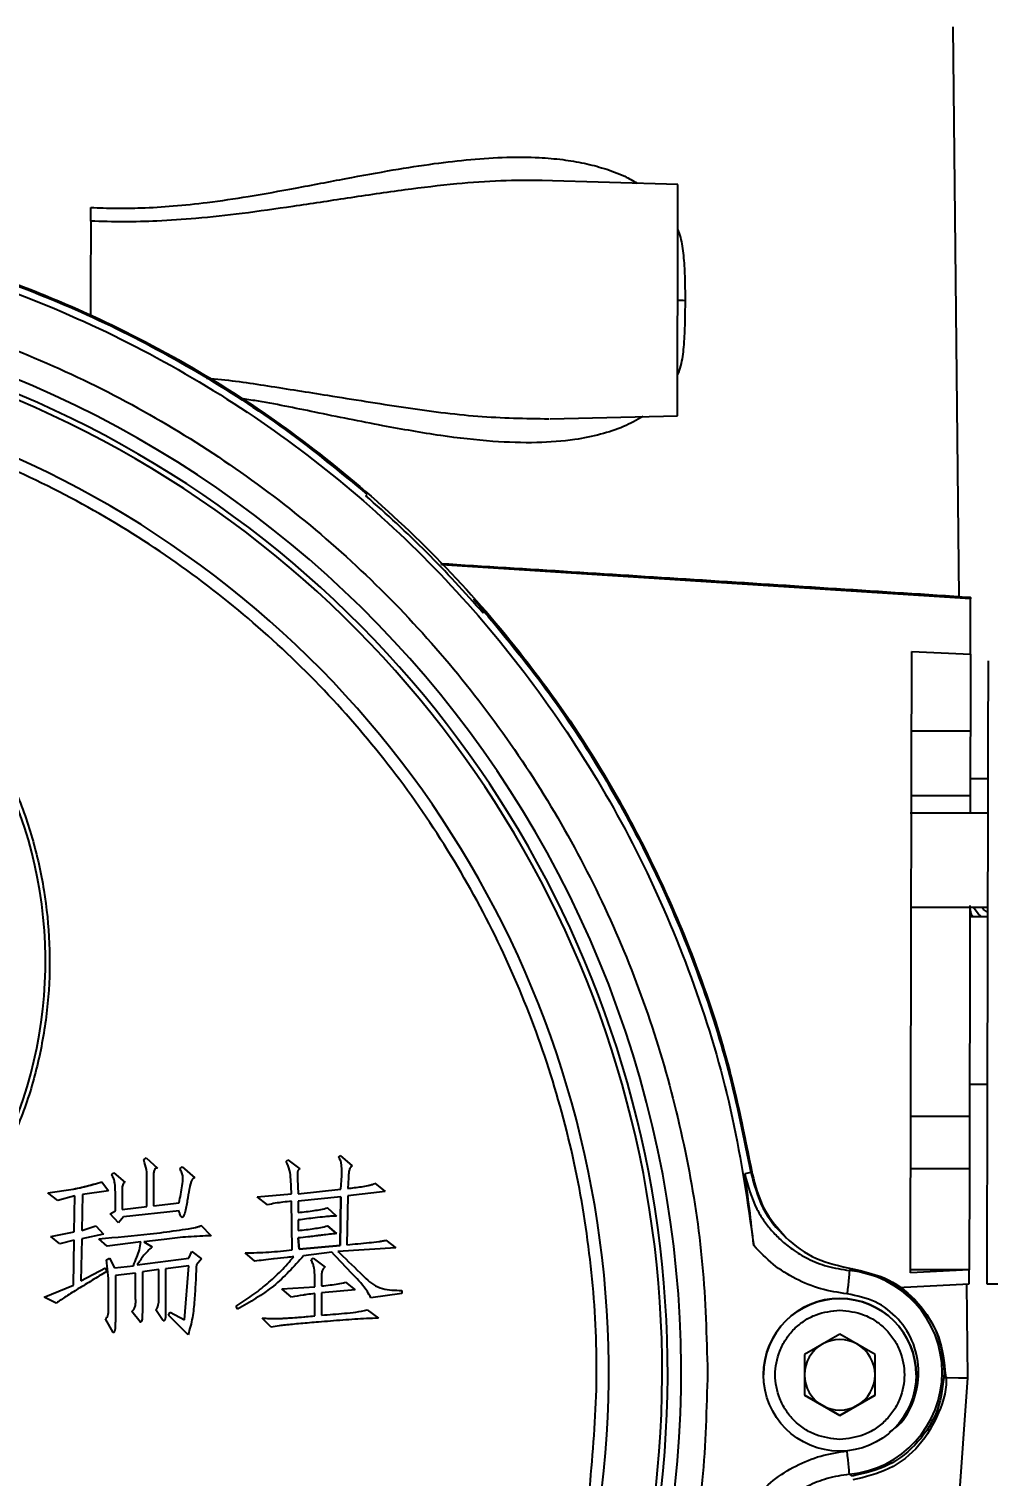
# Model space of a CAD drawing. Header units: millimetres. Extents: x 2687 to 4367, y 1046 to 2234.
# Drawn here: x 3229.9 to 3311.6, y 1963.7 to 2086.9 of the extents above; entities that cross this region are included whole.
import ezdxf

# ---------------------------------------------------------------- set-up
doc = ezdxf.new("R2010")
doc.units = ezdxf.units.MM
doc.layers.add('AM_5', color=3, linetype='Continuous', lineweight=25)
doc.styles.add('SLDTEXTSTYLE1', font='txt.shx', dxfattribs={"width": 0.7, "bigfont": 'gbcbig.shx'})
doc.dimstyles.new('SLDDIMSTYLE12$0', dxfattribs={"dimtxt": 12, "dimasz": 10, "dimexe": 0, "dimexo": 0.0625, "dimgap": 0.875, "dimtad": 1, "dimdec": 1, "dimlfac": 1.8, "dimrnd": 1e-09, "dimzin": 12, "dimdsep": 46, "dimtxsty": 'SLDTEXTSTYLE1', "dimcen": 0.09, "dimdle": 8.16, "dimclrd": 3, "dimclre": 3, "dimadec": 0, "dimazin": 3, "dimtfac": 1, "dimtdec": 1, "dimtofl": 0, "dimtmove": 0, "dimatfit": 3, "dimfxl": 0, "dimfrac": 2, "dimtolj": 1, "dimlwd": 5, "dimlwe": 5, "dimarcsym": 0})

# ---------------------------------------------------------------- blocks, each defined once
blk = doc.blocks.new('*D17')
at = {"layer": 'AM_5', "color": 3, "lineweight": 5, "transparency": 16777216}
blk.add_line((3250.25, 2170.82), (3430.08, 2170.82), dxfattribs=at)
at = {"layer": 'AM_5', "color": 3, "linetype": 'Continuous', "lineweight": 5, "transparency": 16777216}
for p, q in [((3430.08, 2160.82), (3430.08, 1882.08)), ((3297.25, 1872.08), (3430.08, 1872.08))]:
    blk.add_line(p, q, dxfattribs=at)
at = {"layer": 'AM_5', "color": 3, "transparency": 16777216}
for points in [[(3428.41, 2160.82), (3431.74, 2160.82), (3430.08, 2170.82)], [(3428.41, 1882.08), (3431.74, 1882.08), (3430.08, 1872.08)]]:
    blk.add_solid(points, dxfattribs=at)
at = {"layer": 'Defpoints', "color": 0, "transparency": 16777216}
for p in [(3250.19, 2170.82), (3297.19, 1872.08), (3430.08, 1872.08)]:
    blk.add_point(p, dxfattribs=at)
at = {"layer": 'AM_5', "color": 0, "transparency": 16777216, "insert": (3423.2, 2021.45), "char_height": 12, "attachment_point": 5, "rotation": 90, "style": 'SLDTEXTSTYLE1'}
blk.add_mtext('\\A1;300', dxfattribs=at)

msp = doc.modelspace()

# ---------------------------------------------------------------- linework, layer by layer
at = {"color": 7, "linetype": 'Continuous', "lineweight": 25}
for p, q in [((3309.144, 2038.54), (3308.613, 2087.058)), ((3285.184, 2073.658), (3273.522, 2073.988)), ((3274.299, 2053.697), (3285.142, 2053.958)), ((3258.61, 2047.145), (3258.722, 2047.257)), ((3310.109, 2038.366), (3265.06, 2041.264)), ((3267.78, 2038.381), (3268.71, 2037.254)), ((3268.717, 2037.261), (3268.605, 2037.15)), ((3305.099, 2033.891), (3310.099, 2033.665)), ((3310.099, 2033.665), (3310.085, 2027.089)), ((3310.085, 2027.089), (3305.085, 2027.1)), ((3311.576, 2023.051), (3310.076, 2023.054)), ((3310.073, 2021.595), (3305.073, 2021.606)), ((3310.073, 2021.595), (3310.07, 2020.118)), ((3311.57, 2020.115), (3304.97, 2020.129)), ((3304.953, 2012.129), (3311.553, 2012.115)), ((3311.551, 2011.291), (3310.051, 2011.295)), ((3310.02, 1997.055), (3311.52, 1997.051)), ((3305.015, 1994.319), (3310.015, 1994.309)), ((3239.702, 1990.591), (3239.894, 1990.782)), ((3239.702, 1990.591), (3239.894, 1990.782)), ((3239.702, 1990.591), (3239.702, 1990.591)), ((3239.894, 1990.782), (3240.851, 1989.888)), ((3239.894, 1990.782), (3239.894, 1990.782)), ((3239.894, 1990.782), (3240.851, 1989.888)), ((3240.851, 1989.888), (3240.851, 1989.888)), ((3242.766, 1989.825), (3242.957, 1990.016)), ((3242.766, 1989.825), (3242.957, 1990.016)), ((3242.766, 1989.825), (3242.766, 1989.825)), ((3242.957, 1990.016), (3244.042, 1989.059)), ((3242.957, 1990.016), (3242.957, 1990.016)), ((3242.957, 1990.016), (3244.042, 1989.059)), ((3251.829, 1990.463), (3251.957, 1990.591)), ((3251.829, 1990.463), (3251.957, 1990.591)), ((3251.829, 1990.463), (3251.829, 1990.463)), ((3251.957, 1990.591), (3252.978, 1989.825)), ((3251.957, 1990.591), (3251.957, 1990.591)), ((3251.957, 1990.591), (3252.978, 1989.825)), ((3252.978, 1989.825), (3252.978, 1989.825)), ((3256.297, 1990.846), (3256.424, 1990.973)), ((3256.297, 1990.846), (3256.424, 1990.973)), ((3256.297, 1990.846), (3256.297, 1990.846)), ((3256.424, 1990.973), (3257.446, 1990.08)), ((3256.424, 1990.973), (3256.424, 1990.973)), ((3256.424, 1990.973), (3257.446, 1990.08)), ((3257.446, 1990.08), (3257.446, 1990.08)), ((3310.005, 1989.833), (3305.005, 1989.844)), ((3310.005, 1989.833), (3309.987, 1981.232)), ((3236.128, 1988.74), (3236.702, 1987.974)), ((3236.128, 1988.74), (3236.128, 1988.74)), ((3236.128, 1988.74), (3236.702, 1987.974)), ((3236.958, 1989.314), (3237.149, 1989.505)), ((3236.958, 1989.314), (3237.149, 1989.505)), ((3236.958, 1989.314), (3236.958, 1989.314)), ((3237.149, 1989.505), (3238.107, 1988.676)), ((3237.149, 1989.505), (3237.149, 1989.505)), ((3237.149, 1989.505), (3238.107, 1988.676)), ((3238.107, 1988.676), (3238.107, 1988.676)), ((3239.957, 1986.633), (3239.957, 1988.931)), ((3240.532, 1988.867), (3240.532, 1986.697)), ((3244.042, 1989.059), (3244.042, 1989.059)), ((3252.276, 1987.718), (3252.212, 1988.931)), ((3252.786, 1988.995), (3252.85, 1987.718)), ((3252.786, 1988.995), (3252.786, 1988.995)), ((3252.786, 1988.995), (3252.85, 1987.718)), ((3256.488, 1988.101), (3256.552, 1989.25)), ((3256.488, 1988.101), (3256.552, 1989.25)), ((3256.552, 1989.25), (3256.552, 1989.25)), ((3257.126, 1989.059), (3257.063, 1988.165)), ((3259.36, 1988.612), (3260.254, 1987.91)), ((3259.36, 1988.612), (3259.36, 1988.612)), ((3259.36, 1988.612), (3260.254, 1987.91)), ((3291.387, 1989.535), (3290.871, 1989.416)), ((3291.512, 1989.422), (3291.512, 1989.423)), ((3232.362, 1987.144), (3231.533, 1987.782)), ((3231.533, 1987.782), (3231.533, 1987.782)), ((3233.83, 1987.527), (3232.362, 1987.144)), ((3233.766, 1984.463), (3233.83, 1987.527)), ((3233.766, 1984.463), (3233.83, 1987.527)), ((3234.469, 1987.655), (3234.405, 1984.591)), ((3236.702, 1987.974), (3234.469, 1987.655)), ((3236.702, 1987.974), (3236.702, 1987.974)), ((3237.277, 1986.25), (3237.277, 1987.846)), ((3237.851, 1987.527), (3237.851, 1986.378)), ((3249.34, 1987.463), (3252.276, 1987.718)), ((3250.233, 1986.761), (3249.34, 1987.463)), ((3249.34, 1987.463), (3249.34, 1987.463)), ((3252.85, 1987.718), (3256.488, 1988.101)), ((3252.85, 1987.718), (3256.488, 1988.101)), ((3252.85, 1987.718), (3252.85, 1987.718)), ((3256.488, 1987.463), (3252.85, 1987.08)), ((3256.424, 1983.314), (3256.488, 1987.463)), ((3256.488, 1987.463), (3256.424, 1983.314)), ((3256.488, 1988.101), (3256.488, 1988.101)), ((3257.063, 1987.527), (3256.999, 1983.378)), ((3260.254, 1987.91), (3257.063, 1987.527)), ((3260.254, 1987.91), (3260.254, 1987.91)), ((3236.83, 1985.995), (3237.277, 1986.25)), ((3236.83, 1985.995), (3237.277, 1986.25)), ((3237.277, 1986.25), (3237.277, 1986.25)), ((3237.851, 1986.378), (3239.957, 1986.633)), ((3237.851, 1986.378), (3239.957, 1986.633)), ((3237.851, 1986.378), (3237.851, 1986.378)), ((3242.702, 1986.25), (3237.979, 1985.74)), ((3239.957, 1986.633), (3239.957, 1986.633)), ((3240.532, 1986.697), (3242.702, 1986.952)), ((3240.532, 1986.697), (3242.702, 1986.952)), ((3240.532, 1986.697), (3240.532, 1986.697)), ((3242.702, 1986.952), (3242.702, 1986.952)), ((3252.34, 1982.932), (3252.276, 1987.08)), ((3252.85, 1987.08), (3252.85, 1986.123)), ((3255.339, 1986.506), (3256.105, 1985.804)), ((3255.339, 1986.506), (3255.339, 1986.506)), ((3256.105, 1985.804), (3255.339, 1986.506)), ((3234.405, 1984.591), (3235.617, 1984.974)), ((3235.617, 1984.974), (3236.256, 1984.272)), ((3235.617, 1984.974), (3235.617, 1984.974)), ((3235.617, 1984.974), (3236.256, 1984.272)), ((3237.532, 1985.229), (3236.83, 1985.995)), ((3236.83, 1985.995), (3236.83, 1985.995)), ((3237.979, 1985.74), (3237.532, 1985.229)), ((3244.553, 1985.038), (3245.446, 1984.144)), ((3244.553, 1985.038), (3244.553, 1985.038)), ((3244.553, 1985.038), (3245.446, 1984.144)), ((3252.85, 1985.485), (3252.85, 1984.591)), ((3255.339, 1984.974), (3256.105, 1984.336)), ((3255.339, 1984.974), (3255.339, 1984.974)), ((3256.105, 1984.336), (3255.339, 1984.974)), ((3256.105, 1985.804), (3256.105, 1985.804)), ((3231.788, 1984.08), (3233.766, 1984.463)), ((3232.554, 1983.442), (3231.788, 1984.08)), ((3231.788, 1984.08), (3231.788, 1984.08)), ((3233.766, 1983.761), (3232.554, 1983.442)), ((3233.703, 1979.932), (3233.766, 1983.761)), ((3233.703, 1979.932), (3233.766, 1983.761)), ((3233.766, 1984.463), (3233.766, 1984.463)), ((3234.405, 1983.889), (3234.341, 1980.315)), ((3236.256, 1984.272), (3234.405, 1983.889)), ((3236.575, 1983.251), (3235.873, 1983.889)), ((3235.873, 1983.889), (3235.873, 1983.889)), ((3236.256, 1984.272), (3236.256, 1984.272)), ((3239.447, 1983.634), (3236.575, 1983.251)), ((3239.702, 1983.634), (3240.404, 1983.187)), ((3239.702, 1983.634), (3240.404, 1983.187)), ((3245.446, 1984.144), (3245.446, 1984.144)), ((3252.85, 1983.953), (3252.914, 1982.995)), ((3252.914, 1982.995), (3252.85, 1983.953)), ((3256.105, 1984.336), (3256.105, 1984.336)), ((3260.318, 1983.761), (3261.147, 1983.123)), ((3260.318, 1983.761), (3260.318, 1983.761)), ((3260.318, 1983.761), (3261.147, 1983.123)), ((3240.404, 1983.187), (3240.404, 1983.187)), ((3243.532, 1982.229), (3243.787, 1982.804)), ((3243.532, 1982.229), (3243.787, 1982.804)), ((3243.787, 1982.804), (3244.617, 1982.166)), ((3243.787, 1982.804), (3243.787, 1982.804)), ((3243.787, 1982.804), (3244.617, 1982.166)), ((3249.148, 1981.974), (3248.319, 1982.676)), ((3248.319, 1982.676), (3248.319, 1982.676)), ((3252.914, 1982.995), (3256.424, 1983.314)), ((3256.424, 1983.314), (3252.914, 1982.995)), ((3252.914, 1982.995), (3252.914, 1982.995)), ((3255.722, 1982.74), (3253.297, 1982.421)), ((3261.147, 1983.123), (3256.233, 1982.804)), ((3256.424, 1983.314), (3256.424, 1983.314)), ((3261.147, 1983.123), (3261.147, 1983.123)), ((3234.341, 1980.315), (3236.447, 1981.4)), ((3234.341, 1980.315), (3236.447, 1981.4)), ((3236.447, 1981.4), (3236.511, 1981.081)), ((3236.447, 1981.4), (3236.447, 1981.4)), ((3236.447, 1981.4), (3236.511, 1981.081)), ((3236.511, 1982.102), (3236.766, 1982.229)), ((3236.511, 1982.102), (3236.766, 1982.229)), ((3236.702, 1980.506), (3236.511, 1982.102)), ((3236.511, 1982.102), (3236.511, 1982.102)), ((3236.766, 1982.229), (3237.213, 1981.4)), ((3236.766, 1982.229), (3236.766, 1982.229)), ((3236.766, 1982.229), (3237.213, 1981.4)), ((3237.213, 1981.4), (3238.809, 1981.591)), ((3237.213, 1981.4), (3238.809, 1981.591)), ((3237.213, 1981.4), (3237.213, 1981.4)), ((3238.809, 1981.591), (3238.809, 1981.591)), ((3239.128, 1981.655), (3243.532, 1982.229)), ((3239.128, 1981.655), (3243.532, 1982.229)), ((3240.979, 1981.272), (3239.575, 1981.081)), ((3240.979, 1978.719), (3240.979, 1981.272)), ((3243.532, 1981.591), (3241.553, 1981.336)), ((3241.553, 1981.336), (3241.553, 1977.698)), ((3243.149, 1976.996), (3243.532, 1981.591)), ((3243.532, 1982.229), (3243.532, 1982.229)), ((3244.617, 1982.166), (3244.17, 1981.655)), ((3244.617, 1982.166), (3244.617, 1982.166)), ((3253.935, 1982.102), (3254.127, 1982.229)), ((3253.935, 1982.102), (3254.127, 1982.229)), ((3253.935, 1982.102), (3253.935, 1982.102)), ((3254.127, 1982.229), (3255.148, 1981.464)), ((3254.127, 1982.229), (3254.127, 1982.229)), ((3254.127, 1982.229), (3255.148, 1981.464)), ((3255.148, 1981.464), (3255.148, 1981.464)), ((3300.038, 1981.333), (3299.788, 1981.184)), ((3309.987, 1981.232), (3304.986, 1980.99)), ((3309.987, 1981.232), (3304.987, 1981.242)), ((3311.487, 1981.213), (3311.484, 1980.051)), ((3231.213, 1978.911), (3233.703, 1979.932)), ((3233.703, 1979.932), (3233.703, 1979.932)), ((3236.511, 1981.081), (3236.511, 1981.081)), ((3236.702, 1977.953), (3236.702, 1980.506)), ((3239, 1980.953), (3237.277, 1980.761)), ((3237.277, 1980.761), (3237.277, 1976.996)), ((3239, 1978.783), (3239, 1980.953)), ((3239.575, 1981.081), (3239.575, 1977.698)), ((3254.254, 1979.804), (3254.254, 1980.634)), ((3254.829, 1980.442), (3254.829, 1979.868)), ((3254.829, 1980.442), (3254.829, 1980.442)), ((3256.871, 1980.187), (3257.701, 1979.549)), ((3256.871, 1980.187), (3256.871, 1980.187)), ((3256.871, 1980.187), (3257.701, 1979.549)), ((3303.904, 1979.749), (3309.984, 1980.055)), ((3309.872, 1972.055), (3309.785, 1980.045)), ((3311.484, 1980.051), (3312.907, 1980.048)), ((3232.235, 1978.4), (3231.213, 1978.911)), ((3231.213, 1978.911), (3231.213, 1978.911)), ((3251.446, 1979.613), (3254.254, 1979.804)), ((3252.276, 1978.911), (3251.446, 1979.613)), ((3251.446, 1979.613), (3251.446, 1979.613)), ((3254.254, 1979.804), (3254.254, 1979.804)), ((3254.254, 1977.315), (3254.254, 1979.23)), ((3257.701, 1979.549), (3254.829, 1979.294)), ((3254.829, 1979.294), (3254.829, 1977.379)), ((3257.701, 1979.549), (3257.701, 1979.549)), ((3261.658, 1979.23), (3259.041, 1978.847)), ((3261.658, 1979.485), (3261.658, 1979.23)), ((3261.658, 1979.485), (3261.658, 1979.485)), ((3236.702, 1977.953), (3236.702, 1977.953)), ((3239.383, 1976.804), (3238.681, 1977.698)), ((3238.681, 1977.698), (3238.681, 1977.698)), ((3241.298, 1976.996), (3240.723, 1977.826)), ((3240.723, 1977.826), (3240.723, 1977.826)), ((3241.808, 1977.379), (3241.936, 1977.634)), ((3241.808, 1977.379), (3241.936, 1977.634)), ((3241.936, 1977.634), (3243.149, 1976.996)), ((3241.936, 1977.634), (3241.936, 1977.634)), ((3241.936, 1977.634), (3243.149, 1976.996)), ((3247.68, 1977.889), (3247.553, 1978.145)), ((3247.553, 1978.145), (3247.553, 1978.145)), ((3258.722, 1977.826), (3259.679, 1977.123)), ((3258.722, 1977.826), (3258.722, 1977.826)), ((3258.722, 1977.826), (3259.679, 1977.123)), ((3237.085, 1975.911), (3236.447, 1977.06)), ((3236.447, 1977.06), (3236.447, 1977.06)), ((3243.468, 1975.719), (3241.808, 1977.379)), ((3241.808, 1977.379), (3241.808, 1977.379)), ((3243.149, 1976.996), (3243.149, 1976.996)), ((3250.552, 1976.358), (3249.787, 1977.123)), ((3249.787, 1977.123), (3249.787, 1977.123)), ((3254.254, 1977.315), (3254.254, 1977.315)), ((3259.679, 1977.123), (3259.679, 1977.123)), ((3298.967, 1975.766), (3295.967, 1974.034)), ((3301.967, 1974.034), (3298.967, 1975.766)), ((3295.967, 1974.034), (3295.967, 1970.57)), ((3301.967, 1970.57), (3301.967, 1974.034)), ((3292.467, 1972.309), (3292.467, 1972.309)), ((3305.467, 1972.295), (3305.467, 1972.295)), ((3305.943, 1917.54), (3309.872, 1972.055)), ((3307.967, 1972.273), (3307.967, 1972.273)), ((3295.967, 1970.57), (3298.967, 1968.838)), ((3297.467, 1969.704), (3295.967, 1970.57)), ((3298.967, 1968.838), (3301.967, 1970.57)), ((3301.967, 1970.57), (3300.467, 1969.704)), ((3298.967, 1968.838), (3297.467, 1969.704)), ((3300.467, 1969.704), (3298.967, 1968.838)), ((3298.967, 1968.838), (3298.967, 1968.838)), ((3300.038, 1963.682), (3299.788, 1963.831))]:
    msp.add_line(p, q, dxfattribs=at)
at = {"color": 7, "linetype": 'Continuous', "lineweight": 25, "flags": 128}
for points in [[(3311.597, 2033.079), (3311.593, 2030.865), (3311.587, 2028.407), (3311.582, 2025.734), (3311.576, 2022.877), (3311.569, 2019.869), (3311.562, 2016.747), (3311.556, 2013.546), (3311.549, 2010.304), (3311.542, 2007.059), (3311.535, 2003.849), (3311.528, 2000.712), (3311.522, 1997.684), (3311.516, 1994.802), (3311.51, 1992.098), (3311.504, 1989.604), (3311.5, 1987.351), (3311.495, 1985.363), (3311.492, 1983.665), (3311.489, 1982.276), (3311.487, 1981.213)], [(3311.061, 2011.292), (3310.784, 2011.523), (3310.333, 2012.118)], [(3299.788, 1981.184), (3299.784, 1981.14), (3299.773, 1981.022), (3299.755, 1980.836), (3299.732, 1980.589), (3299.703, 1980.288), (3299.671, 1979.947), (3299.636, 1979.577), (3299.6, 1979.193)], [(3307.892, 1972.059), (3308.103, 1972.059), (3309.084, 1972.057), (3309.675, 1972.056), (3309.872, 1972.055)], [(3299.788, 1963.831), (3299.784, 1963.875), (3299.773, 1963.992), (3299.755, 1964.178), (3299.732, 1964.426), (3299.703, 1964.726), (3299.671, 1965.068), (3299.636, 1965.437), (3299.6, 1965.822)]]:
    msp.add_lwpolyline(points, dxfattribs=at)
at = {"color": 7, "linetype": 'Continuous', "lineweight": 25}
msp.add_circle((3298.967, 1972.302), 6.5, dxfattribs=at)
for centre, radius, start, end in [((3193.968, 1972.507), 91.48, 295.79271, 180), ((3285.86, 2075.29), 11.51, 266.68387, 269.63147), ((3193.968, 1972.506), 90.341, 353.64897, 186.35103), ((3193.968, 1972.506), 89.875, 353.64897, 186.35103), ((3193.968, 1972.506), 85.319, 353.33017, 186.66983), ((3193.968, 2007.506), 37.354, 334.65071, 85.34929), ((3298.968, 1972.507), 8.715, 275.40246, 84.59754), ((3298.967, 1972.302), 6.5, 359.93876, 179.93876), ((3298.967, 1972.302), 3, 60, 120), ((3298.967, 1972.302), 3, 120, 180), ((3298.967, 1972.302), 3, 0, 60), ((3298.967, 1972.302), 3, 180, 240), ((3298.967, 1972.302), 3, 300, 0), ((3298.967, 1972.302), 3, 240, 300)]:
    msp.add_arc(centre, radius, start, end, dxfattribs=at)
for points, knots in [([(3235.18, 2071.683), (3235.891, 2071.657), (3237.318, 2071.605), (3239.661, 2071.643), (3242.263, 2071.798), (3245.314, 2072.122), (3248.798, 2072.641), (3252.743, 2073.354), (3256.859, 2074.149), (3260.793, 2074.873), (3264.329, 2075.426), (3267.553, 2075.803), (3270.536, 2075.992), (3273.144, 2075.974), (3275.34, 2075.787), (3277.186, 2075.485), (3278.951, 2075.019), (3280.468, 2074.477), (3281.363, 2073.959), (3281.714, 2073.756)], [0, 0, 0, 0, 0.0418951, 0.0839955, 0.1379234, 0.1955958, 0.2656367, 0.3477316, 0.4366435, 0.52124, 0.5959668, 0.6633337, 0.7313197, 0.7939321, 0.8403474, 0.8842391, 0.9258123, 0.9708656, 1, 1, 1, 1]), ([(3273.632, 2073.985), (3272.464, 2073.99), (3270.066, 2074), (3266.157, 2073.697), (3261.793, 2073.185), (3257.139, 2072.498), (3252.515, 2071.782), (3248.218, 2071.174), (3244.353, 2070.747), (3240.987, 2070.52), (3237.997, 2070.44), (3236.115, 2070.495), (3235.177, 2070.523)], [0, 0, 0, 0, 0.0969739, 0.1990187, 0.3166093, 0.4457287, 0.5654054, 0.6760848, 0.7756823, 0.858994, 0.9297025, 1, 1, 1, 1]), ([(3235.177, 2070.523), (3235.178, 2070.7), (3235.178, 2071.056), (3235.179, 2071.473), (3235.18, 2071.683)], [0, 0, 0, 0, 0.4971187, 1, 1, 1, 1]), ([(3211.3, 2069.979), (3213.965, 2069.439), (3219.412, 2068.336), (3227.537, 2065.767), (3235.748, 2062.418), (3243.914, 2058.14), (3251.689, 2053.179), (3256.407, 2049.257), (3258.672, 2047.373)], [0, 0, 0, 0, 0.1535242, 0.3136607, 0.480409, 0.6537687, 0.8337391, 1, 1, 1, 1]), ([(3235.177, 2070.523), (3235.175, 2069.533), (3235.171, 2067.552), (3235.165, 2064.623), (3235.161, 2062.925), (3235.16, 2062.36)], [0, 0, 0, 0, 0.4003335, 0.8006671, 1, 1, 1, 1]), ([(3285.176, 2069.782), (3285.254, 2069.572), (3285.508, 2068.889), (3285.668, 2067.536), (3285.789, 2065.745), (3285.787, 2064.468), (3285.785, 2063.78)], [0, 0, 0, 0, 0.1149044, 0.3730702, 0.6626095, 1, 1, 1, 1]), ([(3285.785, 2063.78), (3285.786, 2063.064), (3285.786, 2061.735), (3285.676, 2059.873), (3285.513, 2058.438), (3285.241, 2057.704), (3285.149, 2057.458)], [0, 0, 0, 0, 0.3327022, 0.6174452, 0.8718539, 1, 1, 1, 1]), ([(3245.026, 2057.162), (3245.147, 2057.153), (3246.898, 2057.02), (3250.35, 2056.488), (3255.845, 2055.626), (3261.828, 2054.649), (3268.148, 2053.802), (3272.198, 2053.73), (3274.209, 2053.695)], [0, 0, 0, 0, 0.0118812, 0.1717149, 0.3437603, 0.5639817, 0.7835609, 1, 1, 1, 1]), ([(3282.211, 2053.887), (3281.666, 2053.588), (3280.517, 2052.957), (3278.562, 2052.328), (3276.113, 2051.832), (3273.06, 2051.605), (3269.253, 2051.732), (3264.877, 2052.241), (3259.83, 2053.129), (3254.537, 2054.192), (3250.448, 2055.056), (3248.263, 2055.375), (3247.824, 2055.439)], [0, 0, 0, 0, 0.05917422, 0.12456737, 0.1945037, 0.29319372, 0.40381634, 0.5308787, 0.66921315, 0.82787427, 0.96536839, 1, 1, 1, 1]), ([(3310.109, 2038.478), (3302.498, 2038.969), (3287.453, 2039.941), (3272.406, 2040.884), (3264.972, 2041.35)], [0, 0, 0, 0, 0.5059249, 1, 1, 1, 1]), ([(3310.109, 2038.469), (3310.109, 2038.471), (3310.109, 2038.476), (3310.109, 2038.406), (3310.109, 2038.366)], [0, 0, 0, 0, 0.4124146, 1, 1, 1, 1]), ([(3269.02, 2036.877), (3270.581, 2035.055), (3274.522, 2030.456), (3279.313, 2022.951), (3283.685, 2014.671), (3287.012, 2006.672), (3289.744, 1998.236), (3290.918, 1992.382), (3291.512, 1989.423)], [0, 0, 0, 0, 0.1352933, 0.3415257, 0.5005703, 0.6633309, 0.8298076, 1, 1, 1, 1]), ([(3310.052, 2011.967), (3310.051, 2011.538), (3310.048, 2009.803), (3310.041, 2006.691), (3310.033, 2002.873), (3310.025, 1999.414), (3310.019, 1996.423), (3310.016, 1995.014), (3310.015, 1994.309)], [0, 0, 0, 0, 0.061728, 0.2493824, 0.4370368, 0.6246912, 0.8123456, 1, 1, 1, 1]), ([(3310.292, 2011.294), (3310.227, 2011.42), (3310.068, 2011.726), (3310.076, 2012.062), (3310.081, 2012.259)], [0, 0, 0, 0, 0.41316202, 1, 1, 1, 1]), ([(3311.552, 2011.703), (3311.519, 2011.718), (3311.364, 2011.793), (3311.187, 2011.935), (3311.072, 2012.077), (3311.04, 2012.116)], [0, 0, 0, 0, 0.1638544, 0.7694326, 1, 1, 1, 1]), ([(3239.957, 1988.931), (3239.959, 1989.215), (3239.961, 1989.782), (3239.788, 1990.321), (3239.702, 1990.591)], [0, 0, 0, 0, 0.50135613, 1, 1, 1, 1]), ([(3240.851, 1989.888), (3240.826, 1989.895), (3240.789, 1989.904), (3240.738, 1989.898), (3240.693, 1989.879), (3240.643, 1989.836), (3240.566, 1989.704), (3240.513, 1989.37), (3240.524, 1989.069), (3240.532, 1988.867)], [0, 0, 0, 0, 0.0628935, 0.0931861, 0.1255191, 0.1834586, 0.2508615, 0.5002621, 1, 1, 1, 1]), ([(3242.702, 1986.952), (3242.798, 1987.434), (3242.942, 1988.156), (3243.063, 1989.018), (3242.959, 1989.508), (3242.83, 1989.719), (3242.766, 1989.825)], [0, 0, 0, 0, 0.50040255, 0.75006068, 0.87501107, 1, 1, 1, 1]), ([(3252.212, 1988.931), (3252.196, 1989.199), (3252.164, 1989.734), (3251.94, 1990.22), (3251.829, 1990.463)], [0, 0, 0, 0, 0.5014294, 1, 1, 1, 1]), ([(3252.978, 1989.825), (3252.96, 1989.818), (3252.924, 1989.806), (3252.866, 1989.755), (3252.807, 1989.634), (3252.764, 1989.372), (3252.777, 1989.146), (3252.786, 1988.995)], [0, 0, 0, 0, 0.0627384, 0.1251056, 0.2501602, 0.4999525, 1, 1, 1, 1]), ([(3256.552, 1989.25), (3256.559, 1989.523), (3256.569, 1989.937), (3256.485, 1990.483), (3256.358, 1990.727), (3256.297, 1990.846)], [0, 0, 0, 0, 0.5004867, 0.7563958, 1, 1, 1, 1]), ([(3257.446, 1990.08), (3257.405, 1990.056), (3257.323, 1990.008), (3257.227, 1989.843), (3257.136, 1989.528), (3257.13, 1989.246), (3257.126, 1989.059)], [0, 0, 0, 0, 0.1246065, 0.249783, 0.4997551, 1, 1, 1, 1]), ([(3231.533, 1987.782), (3232.052, 1987.857), (3233.08, 1988.006), (3234.625, 1988.283), (3235.623, 1988.586), (3236.128, 1988.74)], [0, 0, 0, 0, 0.3347977, 0.6633059, 1, 1, 1, 1]), ([(3231.533, 1987.782), (3232.051, 1987.857), (3233.097, 1988.008), (3234.641, 1988.286), (3235.639, 1988.59), (3236.128, 1988.74)], [0, 0, 0, 0, 0.3346571, 0.6740832, 1, 1, 1, 1]), ([(3237.277, 1987.846), (3237.269, 1988.1), (3237.257, 1988.481), (3237.156, 1988.986), (3237.024, 1989.205), (3236.958, 1989.314)], [0, 0, 0, 0, 0.5005014, 0.7507427, 1, 1, 1, 1]), ([(3238.107, 1988.676), (3238.091, 1988.676), (3238.065, 1988.677), (3238.025, 1988.671), (3237.992, 1988.651), (3237.937, 1988.593), (3237.876, 1988.425), (3237.832, 1988.058), (3237.843, 1987.739), (3237.851, 1987.527)], [0, 0, 0, 0, 0.03671035, 0.06255873, 0.09206873, 0.1257937, 0.25044774, 0.50015165, 1, 1, 1, 1]), ([(3244.042, 1989.059), (3244.02, 1989.06), (3243.987, 1989.061), (3243.943, 1989.048), (3243.885, 1989.014), (3243.679, 1988.756), (3243.621, 1988.413), (3243.51, 1987.802), (3243.398, 1987.098), (3243.269, 1986.326), (3243.121, 1985.879), (3243.063, 1985.768), (3243.034, 1985.735), (3243.007, 1985.716), (3242.982, 1985.706), (3242.961, 1985.706), (3242.94, 1985.711), (3242.916, 1985.727), (3242.842, 1985.811), (3242.771, 1985.994), (3242.725, 1986.165), (3242.702, 1986.25)], [0, 0, 0, 0, 0.0157069, 0.0230837, 0.0312977, 0.0625941, 0.2492457, 0.2645916, 0.4993189, 0.7493468, 0.8133445, 0.8286238, 0.8367404, 0.8440727, 0.8515363, 0.8553171, 0.8590269, 0.8660949, 0.8751688, 0.9374395, 1, 1, 1, 1]), ([(3257.063, 1988.165), (3257.452, 1988.213), (3258.036, 1988.285), (3258.714, 1988.396), (3259.033, 1988.472), (3259.174, 1988.514), (3259.244, 1988.535), (3259.305, 1988.563), (3259.342, 1988.596), (3259.36, 1988.612)], [0, 0, 0, 0, 0.49995995, 0.74998201, 0.87472536, 0.91640606, 0.93767838, 0.96871216, 1, 1, 1, 1]), ([(3291.641, 1983.297), (3291.521, 1984.365), (3291.28, 1986.511), (3291.008, 1988.445), (3290.871, 1989.416)], [0, 0, 0, 0, 0.4975573, 1, 1, 1, 1]), ([(3290.871, 1989.416), (3291.146, 1988.382), (3291.516, 1986.989), (3292.471, 1985.455), (3293.149, 1984.574), (3293.965, 1983.736), (3294.983, 1982.91), (3296.294, 1982.127), (3297.924, 1981.465), (3299.147, 1981.281), (3299.788, 1981.184)], [0, 0, 0, 0, 0.2442896, 0.3290361, 0.4144899, 0.500125, 0.5979924, 0.7157703, 0.8510724, 1, 1, 1, 1]), ([(3291.387, 1989.535), (3291.668, 1988.503), (3292.23, 1986.441), (3294.248, 1983.897), (3296.898, 1982.015), (3298.991, 1981.561), (3300.038, 1981.333)], [0, 0, 0, 0, 0.2500466, 0.4994486, 0.7493959, 1, 1, 1, 1]), ([(3291.512, 1989.422), (3291.78, 1988.384), (3292.308, 1986.337), (3293.708, 1984.756), (3294.398, 1983.978)], [0, 0, 0, 0, 0.507606, 1, 1, 1, 1]), ([(3252.276, 1987.08), (3252.032, 1987.052), (3251.568, 1986.998), (3250.881, 1986.92), (3250.449, 1986.814), (3250.233, 1986.761)], [0, 0, 0, 0, 0.3550758, 0.6787643, 1, 1, 1, 1]), ([(3252.85, 1986.123), (3253.306, 1986.167), (3254.143, 1986.247), (3254.965, 1986.425), (3255.339, 1986.506)], [0, 0, 0, 0, 0.5444227, 1, 1, 1, 1]), ([(3235.873, 1983.889), (3237.334, 1984.011), (3239.541, 1984.194), (3242.081, 1984.524), (3243.36, 1984.715), (3243.981, 1984.826), (3244.297, 1984.903), (3244.445, 1984.945), (3244.508, 1984.977), (3244.538, 1984.995), (3244.548, 1985.003), (3244.553, 1985.012), (3244.555, 1985.023), (3244.554, 1985.031), (3244.553, 1985.038)], [0, 0, 0, 0, 0.4998656, 0.7551837, 0.8732692, 0.9406533, 0.9702997, 0.9841887, 0.992842, 0.9943099, 0.9962149, 0.9970595, 0.9977627, 1, 1, 1, 1]), ([(3256.105, 1985.804), (3255.934, 1985.804), (3255.607, 1985.803), (3254.998, 1985.744), (3254.321, 1985.669), (3253.563, 1985.578), (3253.087, 1985.516), (3252.85, 1985.485)], [0, 0, 0, 0, 0.15654374, 0.3002265, 0.55985572, 0.78134838, 1, 1, 1, 1]), ([(3252.85, 1984.591), (3253.306, 1984.635), (3254.143, 1984.715), (3254.965, 1984.893), (3255.339, 1984.974)], [0, 0, 0, 0, 0.5444227, 1, 1, 1, 1]), ([(3238.809, 1981.591), (3238.908, 1981.828), (3239.092, 1982.27), (3239.345, 1982.943), (3239.412, 1983.399), (3239.447, 1983.634)], [0, 0, 0, 0, 0.3593322, 0.6691852, 1, 1, 1, 1]), ([(3238.809, 1981.591), (3238.908, 1981.828), (3239.092, 1982.27), (3239.346, 1982.943), (3239.412, 1983.399), (3239.447, 1983.634)], [0, 0, 0, 0, 0.3592859, 0.6694965, 1, 1, 1, 1]), ([(3245.446, 1984.144), (3244.791, 1984.119), (3243.528, 1984.072), (3241.616, 1983.857), (3240.357, 1983.71), (3239.702, 1983.634)], [0, 0, 0, 0, 0.3409036, 0.6569898, 1, 1, 1, 1]), ([(3256.105, 1984.336), (3255.708, 1984.287), (3255.206, 1984.227), (3254.677, 1984.162), (3254.536, 1984.146), (3254.495, 1984.141), (3254.389, 1984.128), (3254.114, 1984.097), (3253.571, 1984.035), (3253.121, 1983.984), (3252.85, 1983.953)], [0, 0, 0, 0, 0.36644555, 0.46233408, 0.4884448, 0.49604177, 0.49999981, 0.58584167, 0.75000003, 1, 1, 1, 1]), ([(3256.999, 1983.378), (3257.31, 1983.406), (3257.94, 1983.463), (3258.843, 1983.547), (3259.536, 1983.63), (3260.014, 1983.693), (3260.216, 1983.738), (3260.318, 1983.761)], [0, 0, 0, 0, 0.2800254, 0.5679935, 0.8139788, 0.90683, 1, 1, 1, 1]), ([(3240.404, 1983.187), (3240.159, 1982.959), (3239.668, 1982.503), (3239.308, 1981.938), (3239.128, 1981.655)], [0, 0, 0, 0, 0.4987936, 1, 1, 1, 1]), ([(3253.297, 1982.421), (3252.48, 1981.519), (3250.846, 1979.713), (3248.736, 1978.498), (3247.68, 1977.889)], [0, 0, 0, 0, 0.49972606, 1, 1, 1, 1]), ([(3248.319, 1982.676), (3248.99, 1982.693), (3250.334, 1982.728), (3251.671, 1982.864), (3252.34, 1982.932)], [0, 0, 0, 0, 0.4998338, 1, 1, 1, 1]), ([(3248.319, 1982.676), (3248.99, 1982.693), (3250.334, 1982.728), (3251.671, 1982.864), (3252.34, 1982.932)], [0, 0, 0, 0, 0.4998338, 1, 1, 1, 1]), ([(3259.041, 1978.847), (3258.943, 1979.029), (3258.55, 1979.76), (3257.341, 1980.997), (3256.32, 1982.096), (3255.722, 1982.74)], [0, 0, 0, 0, 0.1204989, 0.4845828, 1, 1, 1, 1]), ([(3256.233, 1982.804), (3256.369, 1982.672), (3257.164, 1981.905), (3258.145, 1980.945), (3259.225, 1979.936), (3260.269, 1979.516), (3261.102, 1979.498), (3261.658, 1979.485)], [0, 0, 0, 0, 0.0858222, 0.500579, 0.6255537, 0.7499526, 1, 1, 1, 1]), ([(3256.233, 1982.804), (3256.369, 1982.672), (3257.164, 1981.905), (3258.145, 1980.945), (3259.225, 1979.936), (3260.269, 1979.516), (3261.102, 1979.498), (3261.658, 1979.485)], [0, 0, 0, 0, 0.0858134, 0.500579, 0.6255537, 0.7499526, 1, 1, 1, 1]), ([(3299.6, 1979.193), (3298.84, 1979.308), (3297.325, 1979.537), (3295.197, 1980.423), (3293.24, 1981.643), (3292.175, 1982.744), (3291.641, 1983.297)], [0, 0, 0, 0, 0.2507669, 0.5000113, 0.749245, 1, 1, 1, 1]), ([(3244.17, 1981.655), (3244.15, 1981.155), (3244.111, 1980.156), (3244.013, 1978.662), (3243.883, 1977.163), (3243.606, 1976.2), (3243.468, 1975.719)], [0, 0, 0, 0, 0.2500778, 0.5001569, 0.7501575, 1, 1, 1, 1]), ([(3247.553, 1978.145), (3248.009, 1978.438), (3248.921, 1979.024), (3250.2, 1980.03), (3251.406, 1981.125), (3252.113, 1981.946), (3252.467, 1982.357)], [0, 0, 0, 0, 0.2500184, 0.50003, 0.7500152, 1, 1, 1, 1]), ([(3247.553, 1978.145), (3248.009, 1978.438), (3248.921, 1979.024), (3250.2, 1980.03), (3251.406, 1981.125), (3252.113, 1981.946), (3252.467, 1982.357)], [0, 0, 0, 0, 0.2500184, 0.50003, 0.7500152, 1, 1, 1, 1]), ([(3252.467, 1982.357), (3252.276, 1982.337), (3251.722, 1982.278), (3251.151, 1982.214), (3250.482, 1982.142), (3249.928, 1982.08), (3249.394, 1982.007), (3249.148, 1981.974)], [0, 0, 0, 0, 0.1726098, 0.5000206, 0.5157116, 0.7774565, 1, 1, 1, 1]), ([(3254.254, 1980.634), (3254.246, 1980.888), (3254.233, 1981.268), (3254.122, 1981.768), (3253.997, 1981.991), (3253.935, 1982.102)], [0, 0, 0, 0, 0.5002034, 0.7503812, 1, 1, 1, 1]), ([(3255.148, 1981.464), (3255.107, 1981.439), (3255.025, 1981.391), (3254.914, 1981.234), (3254.806, 1980.917), (3254.82, 1980.632), (3254.829, 1980.442)], [0, 0, 0, 0, 0.1249641, 0.2504056, 0.5000303, 1, 1, 1, 1]), ([(3300.103, 1981.211), (3301.188, 1980.953), (3303.319, 1980.447), (3305.855, 1978.335), (3307.621, 1975.545), (3307.85, 1973.377), (3307.967, 1972.264)], [0, 0, 0, 0, 0.2552275, 0.5011918, 0.7437843, 1, 1, 1, 1]), ([(3236.511, 1981.081), (3236.108, 1980.838), (3235.3, 1980.351), (3234.159, 1979.649), (3233.123, 1979.017), (3232.516, 1978.596), (3232.235, 1978.4)], [0, 0, 0, 0, 0.2795319, 0.5609173, 0.7961864, 1, 1, 1, 1]), ([(3254.829, 1979.868), (3255.077, 1979.896), (3255.546, 1979.949), (3256.233, 1980.021), (3256.66, 1980.132), (3256.871, 1980.187)], [0, 0, 0, 0, 0.3619719, 0.6841185, 1, 1, 1, 1]), ([(3238.681, 1977.698), (3238.72, 1977.728), (3238.799, 1977.789), (3238.909, 1977.955), (3239.021, 1978.287), (3239.008, 1978.584), (3239, 1978.783)], [0, 0, 0, 0, 0.1251016, 0.2504868, 0.5002749, 1, 1, 1, 1]), ([(3240.723, 1977.826), (3240.773, 1977.888), (3240.871, 1978.014), (3240.961, 1978.323), (3240.972, 1978.561), (3240.979, 1978.719)], [0, 0, 0, 0, 0.2496128, 0.5003947, 1, 1, 1, 1]), ([(3254.254, 1979.23), (3254.026, 1979.197), (3253.731, 1979.155), (3253.4, 1979.108), (3252.967, 1979.045), (3252.604, 1978.974), (3252.276, 1978.911)], [0, 0, 0, 0, 0.3449558, 0.4462952, 0.5002092, 1, 1, 1, 1]), ([(3303.194, 1967.427), (3303.45, 1967.604), (3304.387, 1968.25), (3305.352, 1970.058), (3305.843, 1972.499), (3305.373, 1974.991), (3304.048, 1977.119), (3302.042, 1978.694), (3300.414, 1979.027), (3299.6, 1979.193)], [0, 0, 0, 0, 0.0591141, 0.2159284, 0.3727427, 0.5295571, 0.6863714, 0.8431857, 1, 1, 1, 1]), ([(3236.447, 1977.06), (3236.501, 1977.119), (3236.609, 1977.239), (3236.688, 1977.556), (3236.697, 1977.794), (3236.702, 1977.953)], [0, 0, 0, 0, 0.2488876, 0.4991838, 1, 1, 1, 1]), ([(3236.447, 1977.06), (3236.501, 1977.119), (3236.609, 1977.239), (3236.688, 1977.556), (3236.697, 1977.794), (3236.702, 1977.953)], [0, 0, 0, 0, 0.2488876, 0.4991838, 1, 1, 1, 1]), ([(3239.575, 1977.698), (3239.571, 1977.534), (3239.565, 1977.257), (3239.543, 1976.955), (3239.48, 1976.833), (3239.462, 1976.812), (3239.447, 1976.801), (3239.432, 1976.795), (3239.416, 1976.794), (3239.399, 1976.797), (3239.389, 1976.802), (3239.383, 1976.804)], [0, 0, 0, 0, 0.5027084, 0.8476925, 0.8958369, 0.9154027, 0.9327165, 0.9486901, 0.9644693, 0.9812397, 1, 1, 1, 1]), ([(3241.553, 1977.698), (3241.55, 1977.532), (3241.545, 1977.284), (3241.514, 1977.02), (3241.466, 1976.926), (3241.446, 1976.908), (3241.428, 1976.899), (3241.414, 1976.896), (3241.399, 1976.898), (3241.371, 1976.907), (3241.336, 1976.942), (3241.311, 1976.976), (3241.298, 1976.996)], [0, 0, 0, 0, 0.499283, 0.748654, 0.7826722, 0.8125834, 0.8273755, 0.8418742, 0.8564408, 0.8721286, 0.9284957, 1, 1, 1, 1]), ([(3254.829, 1977.379), (3255.155, 1977.404), (3255.807, 1977.454), (3256.784, 1977.542), (3257.762, 1977.627), (3258.402, 1977.759), (3258.722, 1977.826)], [0, 0, 0, 0, 0.2501141, 0.5002263, 0.7503325, 1, 1, 1, 1]), ([(3298.967, 1966.802), (3298.275, 1966.875), (3297.211, 1966.988), (3295.93, 1967.674), (3295.05, 1968.384), (3294.336, 1969.265), (3293.672, 1970.546), (3293.334, 1972.302), (3293.672, 1974.058), (3294.336, 1975.339), (3295.05, 1976.22), (3295.93, 1976.93), (3297.211, 1977.615), (3298.275, 1977.728), (3298.967, 1977.802)], [0, 0, 0, 0, 0.1197284, 0.1841803, 0.25, 0.3158197, 0.3802716, 0.5, 0.6197284, 0.6841803, 0.75, 0.8158197, 0.8802716, 1, 1, 1, 1]), ([(3298.967, 1977.802), (3299.659, 1977.728), (3300.723, 1977.615), (3302.004, 1976.93), (3302.884, 1976.22), (3303.598, 1975.339), (3304.263, 1974.058), (3304.6, 1972.302), (3304.263, 1970.546), (3303.598, 1969.265), (3302.884, 1968.384), (3302.004, 1967.674), (3300.723, 1966.988), (3299.659, 1966.875), (3298.967, 1966.802)], [0, 0, 0, 0, 0.1197284, 0.1841803, 0.25, 0.3158197, 0.3802716, 0.5, 0.6197284, 0.6841803, 0.75, 0.8158197, 0.8802716, 1, 1, 1, 1]), ([(3237.277, 1976.996), (3237.273, 1976.801), (3237.268, 1976.47), (3237.245, 1976.112), (3237.18, 1975.953), (3237.157, 1975.921), (3237.135, 1975.908), (3237.119, 1975.903), (3237.102, 1975.904), (3237.091, 1975.909), (3237.085, 1975.911)], [0, 0, 0, 0, 0.50339361, 0.85618593, 0.90552278, 0.94188844, 0.95666642, 0.97042817, 0.98446506, 1, 1, 1, 1]), ([(3249.787, 1977.123), (3250.219, 1977.107), (3251.214, 1977.07), (3252.704, 1977.183), (3253.759, 1977.273), (3254.254, 1977.315)], [0, 0, 0, 0, 0.289978, 0.6665707, 1, 1, 1, 1]), ([(3249.787, 1977.123), (3250.087, 1977.107), (3250.832, 1977.067), (3251.951, 1977.134), (3253.139, 1977.216), (3253.883, 1977.282), (3254.254, 1977.315)], [0, 0, 0, 0, 0.2013712, 0.4999053, 0.7499521, 1, 1, 1, 1]), ([(3259.679, 1977.123), (3259.338, 1977.114), (3258.665, 1977.096), (3257.658, 1977.027), (3256.634, 1976.956), (3255.603, 1976.877), (3254.654, 1976.797), (3253.813, 1976.729), (3253.075, 1976.663), (3252.38, 1976.597), (3251.772, 1976.534), (3251.168, 1976.474), (3250.779, 1976.4), (3250.552, 1976.358)], [0, 0, 0, 0, 0.111912, 0.2203794, 0.3303488, 0.4480332, 0.5586453, 0.6421864, 0.7244882, 0.8011937, 0.8704803, 0.9246662, 1, 1, 1, 1]), ([(3307.966, 1972.273), (3307.966, 1972.27), (3308.159, 1971.205), (3307.475, 1968.996), (3305.872, 1966.198), (3303.247, 1964.087), (3301.126, 1963.596), (3300.065, 1963.35)], [0, 0, 0, 0, 0.0007305, 0.2505479, 0.5003652, 0.7501826, 1, 1, 1, 1]), ([(3291.641, 1961.718), (3292.175, 1962.27), (3293.24, 1963.372), (3295.197, 1964.592), (3297.325, 1965.478), (3298.84, 1965.707), (3299.6, 1965.822)], [0, 0, 0, 0, 0.250755, 0.4999887, 0.7492331, 1, 1, 1, 1]), ([(3299.788, 1963.831), (3299.147, 1963.734), (3297.924, 1963.55), (3296.445, 1962.948), (3295.356, 1962.332), (3294.59, 1961.79), (3293.302, 1960.695), (3291.722, 1958.737), (3291.15, 1956.63), (3290.871, 1955.599)], [0, 0, 0, 0, 0.1490589, 0.284486, 0.365253, 0.4374072, 0.5004523, 0.7554674, 1, 1, 1, 1])]:
    msp.add_open_spline(points, degree=3, knots=knots, dxfattribs=at)
for points in [[(3285.142, 2053.958), (3285.142, 2053.994), (3285.142, 2054.068), (3285.143, 2054.653), (3285.145, 2055.564), (3285.148, 2056.798), (3285.151, 2058.3), (3285.155, 2060.014), (3285.159, 2061.874), (3285.163, 2063.808), (3285.167, 2065.742), (3285.171, 2067.601), (3285.175, 2069.315), (3285.178, 2070.817), (3285.181, 2072.052), (3285.183, 2072.962), (3285.184, 2073.548), (3285.184, 2073.621), (3285.184, 2073.658)], [(3204.757, 2070.181), (3208.409, 2069.657), (3215.712, 2068.609), (3226.355, 2065.489), (3236.598, 2061.281), (3246.299, 2055.926), (3255.338, 2049.521), (3263.6, 2042.14), (3270.981, 2033.878), (3277.386, 2024.839), (3282.741, 2015.138), (3286.949, 2004.895), (3290.069, 1994.252), (3291.117, 1986.948), (3291.641, 1983.297)], [(3210.996, 2069.927), (3213.909, 2069.339), (3219.737, 2068.164), (3228.231, 2065.411), (3236.46, 2061.964), (3244.331, 2057.763), (3251.832, 2052.918), (3256.425, 2049.144), (3258.722, 2047.257)], [(3211.3, 2069.978), (3214.594, 2069.292), (3221.182, 2067.919), (3230.735, 2064.599), (3239.918, 2060.395), (3248.621, 2055.259), (3256.758, 2049.27), (3264.242, 2042.482), (3270.998, 2034.969), (3276.952, 2026.806), (3282.051, 2018.082), (3286.215, 2008.88), (3289.495, 1999.314), (3290.84, 1992.72), (3291.512, 1989.422)], [(3193.968, 2066.248), (3197.035, 2066.161), (3203.171, 2065.987), (3212.285, 2064.584), (3221.223, 2062.358), (3229.898, 2059.251), (3238.228, 2055.312), (3246.131, 2050.575), (3253.532, 2045.086), (3260.359, 2038.898), (3266.546, 2032.071), (3272.035, 2024.67), (3276.772, 2016.767), (3280.711, 2008.438), (3283.819, 1999.762), (3286.044, 1990.825), (3287.447, 1981.71), (3287.621, 1975.575), (3287.708, 1972.507)], [(3277.684, 1962.717), (3277.938, 1965.67), (3278.447, 1971.576), (3278.023, 1980.475), (3276.731, 1989.277), (3274.502, 1997.896), (3271.384, 2006.231), (3267.404, 2014.192), (3262.608, 2021.69), (3257.05, 2028.642), (3250.791, 2034.97), (3243.901, 2040.604), (3236.456, 2045.482), (3228.539, 2049.547), (3220.238, 2052.762), (3211.645, 2055.067), (3202.856, 2056.522), (3196.93, 2056.703), (3193.968, 2056.793)], [(3268.605, 2037.15), (3267.029, 2038.905), (3263.876, 2042.416), (3260.366, 2045.569), (3258.61, 2047.145)], [(3197.025, 2045.089), (3198.533, 2044.914), (3201.55, 2044.562), (3205.953, 2043.348), (3210.185, 2041.651), (3214.18, 2039.447), (3217.88, 2036.78), (3221.232, 2033.686), (3224.187, 2030.211), (3226.702, 2026.406), (3228.741, 2022.325), (3230.272, 2018.028), (3231.276, 2013.578), (3231.735, 2009.04), (3231.647, 2004.479), (3231, 1999.966), (3229.85, 1995.546), (3228.646, 1992.757), (3228.044, 1991.363)], [(3310.099, 2033.665), (3310.101, 2034.625), (3310.105, 2036.544), (3310.107, 2037.758), (3310.109, 2038.366)], [(3268.717, 2037.261), (3270.604, 2034.965), (3274.378, 2030.372), (3279.223, 2022.871), (3283.424, 2015), (3286.871, 2006.771), (3289.624, 1998.277), (3290.799, 1992.449), (3291.387, 1989.535)], [(3304.986, 1980.99), (3304.987, 1981.427), (3304.989, 1982.301), (3304.993, 1984.28), (3304.998, 1986.705), (3305.004, 1989.58), (3305.011, 1992.837), (3305.019, 1996.42), (3305.027, 2000.259), (3305.036, 2004.282), (3305.045, 2008.414), (3305.054, 2012.578), (3305.062, 2016.694), (3305.071, 2020.685), (3305.079, 2024.478), (3305.087, 2027.991), (3305.093, 2031.2), (3305.097, 2032.994), (3305.099, 2033.891)], [(3310.085, 2027.089), (3310.084, 2026.693), (3310.082, 2025.902), (3310.079, 2024.392), (3310.076, 2022.86), (3310.074, 2022.017), (3310.073, 2021.595)], [(3310.015, 1994.309), (3310.014, 1994.063), (3310.013, 1993.571), (3310.011, 1992.441), (3310.008, 1991.152), (3310.006, 1990.273), (3310.005, 1989.833)], [(3300.038, 1981.333), (3301.092, 1981.091), (3303.2, 1980.606), (3305.753, 1978.52), (3307.517, 1975.733), (3307.745, 1973.583), (3307.858, 1972.507)], [(3309.984, 1980.055), (3309.984, 1980.104), (3309.984, 1980.204), (3309.986, 1980.889), (3309.987, 1981.232)], [(3287.708, 1972.507), (3287.621, 1969.44), (3287.447, 1963.304), (3286.044, 1954.19), (3283.819, 1945.252), (3280.711, 1936.577), (3276.772, 1928.247), (3272.035, 1920.344), (3266.546, 1912.943), (3260.359, 1906.116), (3253.532, 1899.928), (3246.131, 1894.44), (3238.228, 1889.702), (3229.898, 1885.764), (3221.223, 1882.656), (3212.285, 1880.431), (3203.171, 1879.028), (3197.035, 1878.854), (3193.968, 1878.767)], [(3307.858, 1972.507), (3307.745, 1971.432), (3307.517, 1969.281), (3305.753, 1966.495), (3303.2, 1964.408), (3301.092, 1963.924), (3300.038, 1963.682)]]:
    msp.add_open_spline(points, degree=3, dxfattribs=at)

# ---------------------------------------------------------------- dimensions: what is measured, and where the dimension line sits
at = {"layer": 'AM_5'}
dim = msp.add_linear_dim(base=(3430.078, 1872.082), p1=(3250.186, 2170.823), p2=(3297.187, 1872.082), angle=90, text='300', dimstyle='SLDDIMSTYLE12$0', override={"dimlfac": 1, "dimpost": ''}, dxfattribs=at)
dim.commit()
dim.dimension.update_dxf_attribs({"geometry": '*D17', "text_midpoint": (3423.203, 2021.452)})

doc.saveas('drawing.dxf')
